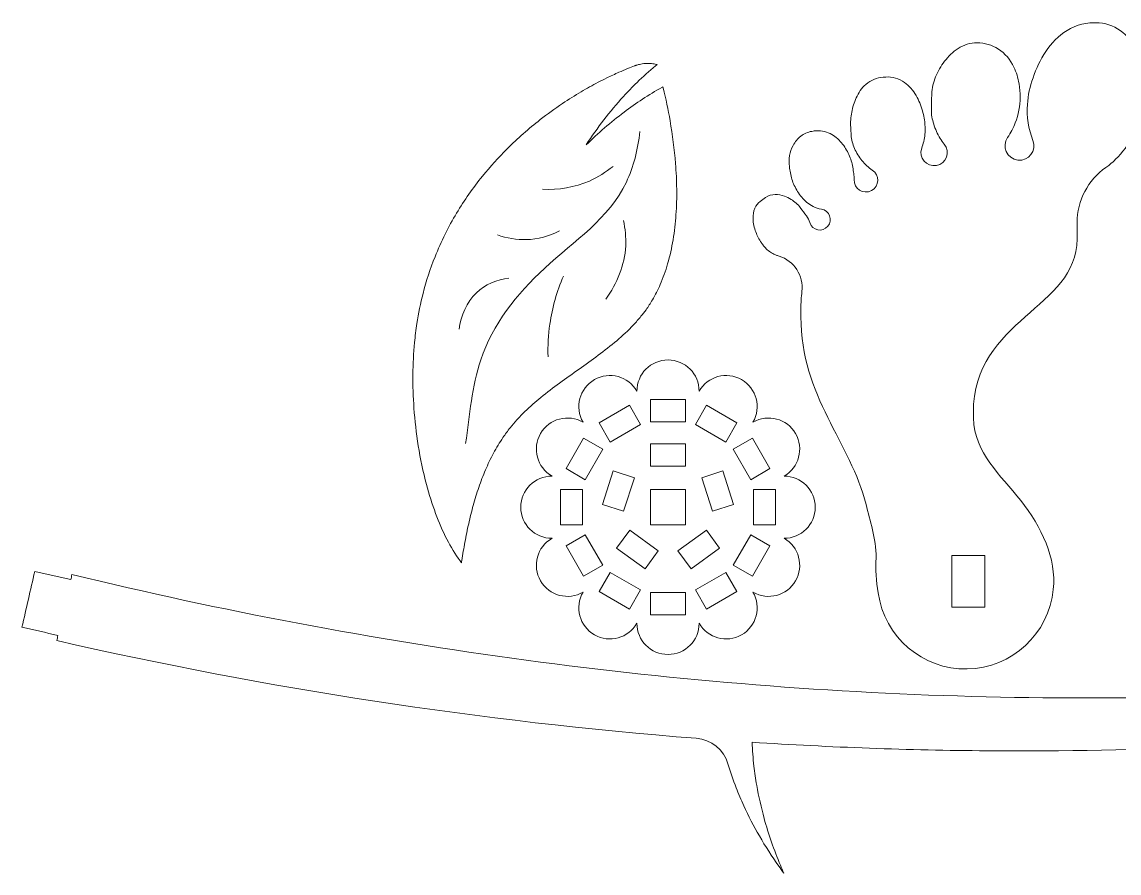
# Model space of a CAD drawing. Header units: millimetres. Extents: x -123 to 123, y -46 to 47.
# Drawn here: x -122.8 to -4, y -46.1 to 46 of the extents above; entities that cross this region are included whole.
import ezdxf

# ---------------------------------------------------------------- set-up
doc = ezdxf.new("R2010")
doc.units = ezdxf.units.MM
doc.header["$MEASUREMENT"] = 0
doc.layers.add('Vrstva 1', color=7, linetype='Continuous')

msp = doc.modelspace()

# ---------------------------------------------------------------- linework, layer by layer
at = {"layer": 'Vrstva 1', "color": 242, "lineweight": 9}
for points, knots in [([(-38.3511, 16.8553), (-38.1437, 18.5625), (-39.1885, 20.173), (-40.8319, 20.6795), (-40.8319, 20.6795), (-40.9371, 20.7119), (-41.0405, 20.7488), (-41.1425, 20.7904), (-41.1425, 20.7904), (-41.3136, 20.8603), (-41.4806, 20.9432), (-41.64, 21.0379), (-41.64, 21.0379), (-41.805, 21.1361), (-41.9616, 21.247), (-42.1065, 21.3723), (-42.1065, 21.3723), (-42.2515, 21.4977), (-42.3846, 21.6375), (-42.498, 21.7921), (-42.498, 21.7921), (-42.5812, 21.9053), (-42.6643, 22.0185), (-42.7475, 22.1317), (-42.7475, 22.1317), (-43.0057, 22.4834), (-43.1953, 22.8806), (-43.3457, 23.2913), (-43.3457, 23.2913), (-43.5166, 23.7582), (-43.6369, 24.2427), (-43.6519, 24.7395), (-43.6519, 24.7395), (-43.6637, 25.125), (-43.612, 25.5178), (-43.4528, 25.8669), (-43.4528, 25.8669), (-43.3226, 26.1519), (-43.1206, 26.4078), (-42.8673, 26.5938), (-42.8673, 26.5938), (-42.6787, 26.7322), (-42.4903, 26.8707), (-42.3018, 27.0091), (-42.3018, 27.0091), (-41.9959, 27.2336), (-41.6157, 27.3467), (-41.2364, 27.3549), (-41.2364, 27.3549), (-40.9011, 27.3624), (-40.5667, 27.288), (-40.2518, 27.1717), (-40.2518, 27.1717), (-40.0003, 27.0791), (-39.7614, 26.9594), (-39.5328, 26.8196), (-39.5328, 26.8196), (-39.1481, 26.5844), (-38.793, 26.2915), (-38.5263, 25.9283), (-38.5263, 25.9283), (-38.3045, 25.6262), (-38.0826, 25.3243), (-37.8609, 25.0223), (-37.8609, 25.0223), (-37.7012, 24.8049), (-37.5849, 24.5583), (-37.5035, 24.3006), (-37.5035, 24.3006), (-37.2339, 23.4478), (-36.132, 23.2239), (-35.5509, 23.9038), (-35.5509, 23.9038), (-34.9699, 24.5835), (-35.3627, 25.6372), (-36.2469, 25.7706), (-36.2469, 25.7706), (-36.5595, 25.8179), (-36.8652, 25.9162), (-37.1473, 26.0572), (-37.1473, 26.0572), (-37.623, 26.2947), (-38.0316, 26.6531), (-38.3755, 27.0608), (-38.3755, 27.0608), (-38.7014, 27.4475), (-38.9691, 27.8784), (-39.1811, 28.3369), (-39.1811, 28.3369), (-39.3807, 28.7682), (-39.5311, 29.2236), (-39.6031, 29.6929), (-39.6031, 29.6929), (-39.6385, 29.924), (-39.6742, 30.1552), (-39.7097, 30.3864), (-39.7097, 30.3864), (-39.7693, 30.7748), (-39.7556, 31.1727), (-39.6861, 31.5598), (-39.6861, 31.5598), (-39.6165, 31.947), (-39.4912, 32.3237), (-39.3058, 32.6704), (-39.3058, 32.6704), (-39.1005, 33.0548), (-38.8217, 33.4024), (-38.4771, 33.669), (-38.4771, 33.669), (-38.1326, 33.9357), (-37.7224, 34.1212), (-37.2918, 34.1873), (-37.2918, 34.1873), (-37.1994, 34.2015), (-37.107, 34.2158), (-37.0148, 34.2299), (-37.0148, 34.2299), (-36.4316, 34.3195), (-35.8224, 34.2075), (-35.2944, 33.9463), (-35.2944, 33.9463), (-34.8175, 33.7101), (-34.4068, 33.352), (-34.0629, 32.9434), (-34.0629, 32.9434), (-33.737, 32.5564), (-33.4709, 32.1245), (-33.2602, 31.6652), (-33.2602, 31.6652), (-33.062, 31.2326), (-32.913, 30.776), (-32.8407, 30.3059), (-32.8407, 30.3059), (-32.8052, 30.0745), (-32.7695, 29.843), (-32.734, 29.6116), (-32.734, 29.6116), (-32.7011, 29.3972), (-32.6905, 29.1799), (-32.6995, 28.9633), (-32.6995, 28.9633), (-32.7404, 27.976), (-31.6961, 27.3157), (-30.8218, 27.7759), (-30.8218, 27.7759), (-29.9475, 28.2361), (-29.9006, 29.4707), (-30.7375, 29.996), (-30.7375, 29.996), (-31.1667, 30.2653), (-31.5355, 30.6229), (-31.8534, 31.0188), (-31.8534, 31.0188), (-32.1777, 31.4229), (-32.4489, 31.8668), (-32.6553, 32.3421), (-32.6553, 32.3421), (-32.855, 32.802), (-32.9937, 33.2912), (-33.0224, 33.7911), (-33.0224, 33.7911), (-33.0383, 34.0715), (-33.0544, 34.352), (-33.0704, 34.6324), (-33.0704, 34.6324), (-33.1016, 35.1764), (-33.0562, 35.7241), (-32.957, 36.2603), (-32.957, 36.2603), (-32.8583, 36.7931), (-32.706, 37.3148), (-32.4816, 37.8089), (-32.4816, 37.8089), (-32.2297, 38.3639), (-31.8867, 38.8841), (-31.4278, 39.2812), (-31.4278, 39.2812), (-30.911, 39.7281), (-30.2471, 40.0187), (-29.5634, 40.0578), (-29.5634, 40.0578), (-29.4698, 40.0631), (-29.3762, 40.0685), (-29.2827, 40.0738), (-29.2827, 40.0738), (-28.5667, 40.1148), (-27.8396, 39.896), (-27.25, 39.4921), (-27.25, 39.4921), (-26.7235, 39.1314), (-26.3066, 38.6231), (-25.9833, 38.0686), (-25.9833, 38.0686), (-25.6816, 37.5513), (-25.4615, 36.994), (-25.3, 36.4188), (-25.3, 36.4188), (-25.1526, 35.8942), (-25.0538, 35.3547), (-25.0228, 34.8109), (-25.0228, 34.8109), (-25.0201, 34.7643), (-25.0174, 34.7176), (-25.0147, 34.6711), (-25.0147, 34.6711), (-24.9847, 34.1436), (-25.0458, 33.6132), (-25.1649, 33.0982), (-25.1649, 33.0982), (-25.2219, 32.8525), (-25.2922, 32.6103), (-25.3763, 32.373), (-25.3763, 32.373), (-25.741, 31.3461), (-24.8644, 30.3067), (-23.7907, 30.4932), (-23.7907, 30.4932), (-22.717, 30.6794), (-22.2419, 31.9536), (-22.9314, 32.7974), (-22.9314, 32.7974), (-23.0944, 32.9971), (-23.2427, 33.2094), (-23.3783, 33.4289), (-23.3783, 33.4289), (-23.6772, 33.9128), (-23.9143, 34.432), (-24.0837, 34.9749), (-24.0837, 34.9749), (-24.2439, 35.4886), (-24.3432, 36.024), (-24.3318, 36.5612), (-24.3318, 36.5612), (-24.3197, 37.1229), (-24.3077, 37.6846), (-24.2956, 38.2462), (-24.2956, 38.2462), (-24.2821, 38.8767), (-24.1206, 39.4971), (-23.8813, 40.0817), (-23.8813, 40.0817), (-23.6325, 40.6897), (-23.2995, 41.259), (-22.8999, 41.7795), (-22.8999, 41.7795), (-22.4884, 42.3155), (-22.0062, 42.7997), (-21.4352, 43.1615), (-21.4352, 43.1615), (-20.8211, 43.5504), (-20.1043, 43.7977), (-19.3785, 43.7821), (-19.3785, 43.7821), (-18.5684, 43.7648), (-17.7533, 43.5416), (-17.0736, 43.1086), (-17.0736, 43.1086), (-16.3446, 42.6445), (-15.7713, 41.9389), (-15.3932, 41.156), (-15.3932, 41.156), (-15.1174, 40.5846), (-14.9458, 39.9719), (-14.8361, 39.3467), (-14.8361, 39.3467), (-14.7522, 38.8674), (-14.7046, 38.3808), (-14.7059, 37.895), (-14.7059, 37.895), (-14.7083, 36.9461), (-14.8969, 36), (-15.2389, 35.1149), (-15.2389, 35.1149), (-15.4546, 34.5563), (-15.7315, 34.0218), (-16.0736, 33.5285), (-16.0736, 33.5285), (-16.748, 32.5559), (-16.1417, 31.2154), (-14.966, 31.0795), (-14.966, 31.0795), (-13.7902, 30.9438), (-12.8943, 32.1107), (-13.3291, 33.2114), (-13.3291, 33.2114), (-13.8168, 34.4461), (-14.0228, 35.787), (-13.9341, 37.1073), (-13.9341, 37.1073), (-13.8687, 38.0857), (-13.6412, 39.0529), (-13.3233, 39.984), (-13.3233, 39.984), (-12.9803, 40.989), (-12.532, 41.9519), (-11.94, 42.8333), (-11.94, 42.8333), (-11.33, 43.7412), (-10.5674, 44.5628), (-9.6357, 45.1269), (-9.6357, 45.1269), (-8.638, 45.7308), (-7.4466, 46.0397), (-6.2813, 45.9438), (-6.2813, 45.9438), (-6.2345, 45.94), (-6.1877, 45.9361), (-6.1408, 45.9323), (-6.1408, 45.9323), (-5.2133, 45.8559), (-4.312, 45.4796), (-3.594, 44.8922), (-3.594, 44.8922), (-2.9392, 44.3562), (-2.4367, 43.6447), (-2.0682, 42.8782), (-2.0682, 42.8782), (-1.7182, 42.1498), (-1.4892, 41.3718), (-1.3546, 40.5761), (-1.3546, 40.5761), (-1.2287, 39.8314), (-1.1857, 39.0711), (-1.2476, 38.3185), (-1.2476, 38.3185), (-1.2823, 37.8987), (-1.3167, 37.4788), (-1.3513, 37.0588), (-1.3513, 37.0588), (-1.4007, 36.4578), (-1.5468, 35.8678), (-1.7483, 35.2991), (-1.7483, 35.2991), (-1.9498, 34.7304), (-2.2067, 34.1833), (-2.501, 33.6566), (-2.501, 33.6566), (-3.01, 32.7458), (-3.6311, 31.8966), (-4.3719, 31.1623), (-4.3719, 31.1623), (-4.5739, 30.9622), (-4.7845, 30.7706), (-5.005, 30.5912), (-5.005, 30.5912), (-5.142, 30.4796), (-5.2827, 30.3728), (-5.4277, 30.2723), (-5.4277, 30.2723), (-7.382, 28.9169), (-8.5477, 26.6895), (-8.5477, 24.3112), (-8.5477, 24.3112), (-8.5477, 23.7186), (-8.5477, 23.126), (-8.5477, 22.5334), (-8.5477, 22.5334), (-8.5477, 14.9726), (-19.784, 13.8839), (-19.784, 3.712), (-19.784, 3.712), (-19.784, 3.5248), (-19.784, 3.3376), (-19.784, 3.1505), (-19.784, 3.1505), (-19.6579, -0.721), (-16.8724, -2.9657), (-14.6473, -5.7985), (-14.6473, -5.7985), (-12.4223, -8.6312), (-10.7577, -12.052), (-11.1301, -15.4205), (-11.1301, -15.4205), (-11.599, -20.2414), (-15.6056, -23.9464), (-20.4485, -24.0373), (-20.4485, -24.0373), (-25.2919, -24.1283), (-29.4348, -20.5757), (-30.0837, -15.7753), (-30.0837, -15.7753), (-30.3299, -14.5332), (-30.4029, -13.2515), (-30.3137, -12.016), (-30.3137, -12.016), (-30.3158, -9.8388), (-30.987, -7.9663), (-31.4123, -6.2319), (-31.4123, -6.2319), (-33.0439, 0.4235), (-38.4636, 5.4934), (-38.4636, 14.1054), (-38.4636, 14.1054), (-38.4636, 14.3863), (-38.4636, 14.6671), (-38.4636, 14.9481), (-38.4636, 14.9481), (-38.4636, 15.6101), (-38.4251, 16.2455), (-38.3511, 16.8553)], [0, 0, 0, 0, 0.00990099, 0.00990099, 0.00990099, 0.00990099, 0.01980198, 0.01980198, 0.01980198, 0.01980198, 0.02970297, 0.02970297, 0.02970297, 0.02970297, 0.03960396, 0.03960396, 0.03960396, 0.03960396, 0.04950495, 0.04950495, 0.04950495, 0.04950495, 0.05940594, 0.05940594, 0.05940594, 0.05940594, 0.06930693, 0.06930693, 0.06930693, 0.06930693, 0.07920792, 0.07920792, 0.07920792, 0.07920792, 0.08910891, 0.08910891, 0.08910891, 0.08910891, 0.0990099, 0.0990099, 0.0990099, 0.0990099, 0.10891089, 0.10891089, 0.10891089, 0.10891089, 0.11881188, 0.11881188, 0.11881188, 0.11881188, 0.12871287, 0.12871287, 0.12871287, 0.12871287, 0.13861386, 0.13861386, 0.13861386, 0.13861386, 0.14851485, 0.14851485, 0.14851485, 0.14851485, 0.15841584, 0.15841584, 0.15841584, 0.15841584, 0.16831683, 0.16831683, 0.16831683, 0.16831683, 0.17821782, 0.17821782, 0.17821782, 0.17821782, 0.18811881, 0.18811881, 0.18811881, 0.18811881, 0.1980198, 0.1980198, 0.1980198, 0.1980198, 0.20792079, 0.20792079, 0.20792079, 0.20792079, 0.21782178, 0.21782178, 0.21782178, 0.21782178, 0.22772277, 0.22772277, 0.22772277, 0.22772277, 0.23762376, 0.23762376, 0.23762376, 0.23762376, 0.24752475, 0.24752475, 0.24752475, 0.24752475, 0.25742574, 0.25742574, 0.25742574, 0.25742574, 0.26732673, 0.26732673, 0.26732673, 0.26732673, 0.27722772, 0.27722772, 0.27722772, 0.27722772, 0.28712871, 0.28712871, 0.28712871, 0.28712871, 0.2970297, 0.2970297, 0.2970297, 0.2970297, 0.30693069, 0.30693069, 0.30693069, 0.30693069, 0.31683168, 0.31683168, 0.31683168, 0.31683168, 0.32673267, 0.32673267, 0.32673267, 0.32673267, 0.33663366, 0.33663366, 0.33663366, 0.33663366, 0.34653465, 0.34653465, 0.34653465, 0.34653465, 0.35643564, 0.35643564, 0.35643564, 0.35643564, 0.36633663, 0.36633663, 0.36633663, 0.36633663, 0.37623762, 0.37623762, 0.37623762, 0.37623762, 0.38613861, 0.38613861, 0.38613861, 0.38613861, 0.3960396, 0.3960396, 0.3960396, 0.3960396, 0.40594059, 0.40594059, 0.40594059, 0.40594059, 0.41584158, 0.41584158, 0.41584158, 0.41584158, 0.42574257, 0.42574257, 0.42574257, 0.42574257, 0.43564356, 0.43564356, 0.43564356, 0.43564356, 0.44554455, 0.44554455, 0.44554455, 0.44554455, 0.45544554, 0.45544554, 0.45544554, 0.45544554, 0.46534653, 0.46534653, 0.46534653, 0.46534653, 0.47524752, 0.47524752, 0.47524752, 0.47524752, 0.48514851, 0.48514851, 0.48514851, 0.48514851, 0.4950495, 0.4950495, 0.4950495, 0.4950495, 0.5049505, 0.5049505, 0.5049505, 0.5049505, 0.51485149, 0.51485149, 0.51485149, 0.51485149, 0.52475248, 0.52475248, 0.52475248, 0.52475248, 0.53465347, 0.53465347, 0.53465347, 0.53465347, 0.54455446, 0.54455446, 0.54455446, 0.54455446, 0.55445545, 0.55445545, 0.55445545, 0.55445545, 0.56435644, 0.56435644, 0.56435644, 0.56435644, 0.57425743, 0.57425743, 0.57425743, 0.57425743, 0.58415842, 0.58415842, 0.58415842, 0.58415842, 0.59405941, 0.59405941, 0.59405941, 0.59405941, 0.6039604, 0.6039604, 0.6039604, 0.6039604, 0.61386139, 0.61386139, 0.61386139, 0.61386139, 0.62376238, 0.62376238, 0.62376238, 0.62376238, 0.63366337, 0.63366337, 0.63366337, 0.63366337, 0.64356436, 0.64356436, 0.64356436, 0.64356436, 0.65346535, 0.65346535, 0.65346535, 0.65346535, 0.66336634, 0.66336634, 0.66336634, 0.66336634, 0.67326733, 0.67326733, 0.67326733, 0.67326733, 0.68316832, 0.68316832, 0.68316832, 0.68316832, 0.69306931, 0.69306931, 0.69306931, 0.69306931, 0.7029703, 0.7029703, 0.7029703, 0.7029703, 0.71287129, 0.71287129, 0.71287129, 0.71287129, 0.72277228, 0.72277228, 0.72277228, 0.72277228, 0.73267327, 0.73267327, 0.73267327, 0.73267327, 0.74257426, 0.74257426, 0.74257426, 0.74257426, 0.75247525, 0.75247525, 0.75247525, 0.75247525, 0.76237624, 0.76237624, 0.76237624, 0.76237624, 0.77227723, 0.77227723, 0.77227723, 0.77227723, 0.78217822, 0.78217822, 0.78217822, 0.78217822, 0.79207921, 0.79207921, 0.79207921, 0.79207921, 0.8019802, 0.8019802, 0.8019802, 0.8019802, 0.81188119, 0.81188119, 0.81188119, 0.81188119, 0.82178218, 0.82178218, 0.82178218, 0.82178218, 0.83168317, 0.83168317, 0.83168317, 0.83168317, 0.84158416, 0.84158416, 0.84158416, 0.84158416, 0.85148515, 0.85148515, 0.85148515, 0.85148515, 0.86138614, 0.86138614, 0.86138614, 0.86138614, 0.87128713, 0.87128713, 0.87128713, 0.87128713, 0.88118812, 0.88118812, 0.88118812, 0.88118812, 0.89108911, 0.89108911, 0.89108911, 0.89108911, 0.9009901, 0.9009901, 0.9009901, 0.9009901, 0.91089109, 0.91089109, 0.91089109, 0.91089109, 0.92079208, 0.92079208, 0.92079208, 0.92079208, 0.93069307, 0.93069307, 0.93069307, 0.93069307, 0.94059406, 0.94059406, 0.94059406, 0.94059406, 0.95049505, 0.95049505, 0.95049505, 0.95049505, 0.96039604, 0.96039604, 0.96039604, 0.96039604, 0.97029703, 0.97029703, 0.97029703, 0.97029703, 0.98019802, 0.98019802, 0.98019802, 0.98019802, 1, 1, 1, 1]), ([(-53.5235, 38.956), (-54.9462, 38.1498), (-56.3133, 37.2463), (-57.6203, 36.2635), (-57.6203, 36.2635), (-59.0632, 35.1784), (-60.433, 33.9966), (-61.7169, 32.7275), (-61.7169, 32.7275), (-60.5183, 34.5843), (-59.1676, 36.3433), (-57.6759, 37.9739), (-57.6759, 37.9739), (-57.2032, 38.4907), (-56.7162, 38.9947), (-56.2145, 39.4837), (-56.2145, 39.4837), (-55.5675, 40.114), (-54.8962, 40.7192), (-54.1982, 41.2923), (-54.1982, 41.2923), (-54.1436, 41.3373), (-54.0888, 41.3822), (-54.0341, 41.427), (-54.0341, 41.427), (-54.1036, 41.4406), (-54.1731, 41.4541), (-54.2425, 41.4677), (-54.2425, 41.4677), (-54.4173, 41.5019), (-54.5942, 41.5257), (-54.7719, 41.5381), (-54.7719, 41.5381), (-54.9578, 41.551), (-55.1447, 41.5512), (-55.3306, 41.5379), (-55.3306, 41.5379), (-55.5388, 41.523), (-55.7457, 41.4912), (-55.949, 41.444), (-55.949, 41.444), (-56.0705, 41.4158), (-56.1906, 41.3822), (-56.3094, 41.3439), (-56.3094, 41.3439), (-56.343, 41.3331), (-56.3765, 41.3219), (-56.4098, 41.31), (-56.4098, 41.31), (-56.435, 41.3011), (-56.4599, 41.2917), (-56.4849, 41.2823), (-56.4849, 41.2823), (-56.7348, 41.1882), (-56.9829, 41.0893), (-57.2299, 40.988), (-57.2299, 40.988), (-57.546, 40.8585), (-57.8603, 40.7251), (-58.1727, 40.5872), (-58.1727, 40.5872), (-58.618, 40.3905), (-59.0593, 40.1848), (-59.4967, 39.971), (-59.4967, 39.971), (-59.81, 39.8179), (-60.1213, 39.6607), (-60.4305, 39.4993), (-60.4305, 39.4993), (-61.0489, 39.1767), (-61.6589, 38.8377), (-62.2598, 38.4835), (-62.2598, 38.4835), (-62.9493, 38.0771), (-63.6269, 37.6506), (-64.2915, 37.2048), (-64.2915, 37.2048), (-65.1164, 36.6514), (-65.9215, 36.0683), (-66.7041, 35.4566), (-66.7041, 35.4566), (-67.954, 34.4798), (-69.1469, 33.4299), (-70.2705, 32.3102), (-70.2705, 32.3102), (-71.2193, 31.3648), (-72.1188, 30.3697), (-72.9603, 29.3275), (-72.9603, 29.3275), (-73.9817, 28.0626), (-74.9175, 26.7284), (-75.7529, 25.3336), (-75.7529, 25.3336), (-76.1988, 24.5888), (-76.6162, 23.8267), (-77.0029, 23.0494), (-77.0029, 23.0494), (-77.4005, 22.2504), (-77.7656, 21.4353), (-78.0967, 20.6067), (-78.0967, 20.6067), (-78.614, 19.3117), (-79.0478, 17.9832), (-79.3953, 16.6327), (-79.3953, 16.6327), (-79.6712, 15.5602), (-79.8927, 14.4737), (-80.0603, 13.379), (-80.0603, 13.379), (-80.1654, 12.6928), (-80.2493, 12.0033), (-80.3145, 11.3121), (-80.3145, 11.3121), (-80.4228, 10.1619), (-80.479, 9.0069), (-80.4899, 7.8516), (-80.4899, 7.8516), (-80.5013, 6.6401), (-80.4629, 5.4282), (-80.3776, 4.2196), (-80.3776, 4.2196), (-80.2812, 2.8558), (-80.1251, 1.4962), (-79.909, 0.1461), (-79.909, 0.1461), (-79.682, -1.2713), (-79.3891, -2.6782), (-79.0194, -4.0651), (-79.0194, -4.0651), (-78.7369, -5.1243), (-78.4099, -6.1718), (-78.0276, -7.1992), (-78.0276, -7.1992), (-77.6738, -8.1502), (-77.2726, -9.0839), (-76.8086, -9.9865), (-76.8086, -9.9865), (-76.3889, -10.8029), (-75.9178, -11.594), (-75.3744, -12.3337), (-75.3744, -12.3337), (-75.327, -12.3983), (-75.2795, -12.463), (-75.2321, -12.5276), (-75.2321, -12.5276), (-75.2197, -12.4484), (-75.2074, -12.3692), (-75.195, -12.2899), (-75.195, -12.2899), (-75.0915, -11.6235), (-74.9798, -10.9582), (-74.857, -10.2951), (-74.857, -10.2951), (-74.7335, -9.6277), (-74.5988, -8.9624), (-74.4497, -8.3002), (-74.4497, -8.3002), (-74.3, -7.6348), (-74.1357, -6.9726), (-73.9536, -6.3152), (-73.9536, -6.3152), (-73.7721, -5.6601), (-73.5728, -5.0099), (-73.3519, -4.3669), (-73.3519, -4.3669), (-73.133, -3.7295), (-72.8928, -3.0992), (-72.6275, -2.4796), (-72.6275, -2.4796), (-72.3644, -1.8646), (-72.0765, -1.26), (-71.7604, -0.6705), (-71.7604, -0.6705), (-71.4481, -0.0879), (-71.1083, 0.4802), (-70.7375, 1.0275), (-70.7375, 1.0275), (-70.4908, 1.3919), (-70.2304, 1.7472), (-69.9564, 2.0916), (-69.9564, 2.0916), (-69.7238, 2.3838), (-69.4814, 2.6683), (-69.2302, 2.9447), (-69.2302, 2.9447), (-68.95, 3.2531), (-68.6588, 3.5516), (-68.3596, 3.8417), (-68.3596, 3.8417), (-67.8068, 4.3774), (-67.2266, 4.8845), (-66.6303, 5.3714), (-66.6303, 5.3714), (-65.9691, 5.9112), (-65.288, 6.4263), (-64.5986, 6.9298), (-64.5986, 6.9298), (-63.9024, 7.4384), (-63.1976, 7.9353), (-62.4939, 8.4338), (-62.4939, 8.4338), (-61.7943, 8.9292), (-61.0956, 9.4261), (-60.4081, 9.9384), (-60.4081, 9.9384), (-59.729, 10.4443), (-59.0609, 10.9652), (-58.4161, 11.5143), (-58.4161, 11.5143), (-57.7808, 12.0554), (-57.1683, 12.6238), (-56.5966, 13.2317), (-56.5966, 13.2317), (-56.3161, 13.5301), (-56.0453, 13.8379), (-55.7871, 14.1557), (-55.7871, 14.1557), (-55.5976, 14.3889), (-55.4148, 14.6276), (-55.2399, 14.872), (-55.2399, 14.872), (-54.9957, 15.2133), (-54.7668, 15.5657), (-54.5537, 15.9272), (-54.5537, 15.9272), (-54.2357, 16.467), (-53.9526, 17.0272), (-53.7017, 17.6013), (-53.7017, 17.6013), (-53.3858, 18.3243), (-53.1209, 19.0694), (-52.9002, 19.827), (-52.9002, 19.827), (-52.6496, 20.687), (-52.456, 21.5631), (-52.3087, 22.4467), (-52.3087, 22.4467), (-52.1587, 23.3462), (-52.0567, 24.2533), (-51.994, 25.163), (-51.994, 25.163), (-51.9306, 26.0826), (-51.9073, 27.0048), (-51.9171, 27.9265), (-51.9171, 27.9265), (-51.9272, 28.8517), (-51.9707, 29.7764), (-52.0425, 30.6989), (-52.0425, 30.6989), (-52.1636, 32.2552), (-52.3653, 33.8049), (-52.6333, 35.3428), (-52.6333, 35.3428), (-52.8411, 36.5353), (-53.0888, 37.7172), (-53.3772, 38.8928), (-53.3772, 38.8928), (-53.3876, 38.9356), (-53.3981, 38.9783), (-53.4086, 39.0211), (-53.4086, 39.0211), (-53.4469, 38.9995), (-53.4852, 38.9777), (-53.5235, 38.956)], [0, 0, 0, 0, 0.01492537, 0.01492537, 0.01492537, 0.01492537, 0.02985075, 0.02985075, 0.02985075, 0.02985075, 0.04477612, 0.04477612, 0.04477612, 0.04477612, 0.05970149, 0.05970149, 0.05970149, 0.05970149, 0.07462687, 0.07462687, 0.07462687, 0.07462687, 0.08955224, 0.08955224, 0.08955224, 0.08955224, 0.10447761, 0.10447761, 0.10447761, 0.10447761, 0.11940299, 0.11940299, 0.11940299, 0.11940299, 0.13432836, 0.13432836, 0.13432836, 0.13432836, 0.14925373, 0.14925373, 0.14925373, 0.14925373, 0.1641791, 0.1641791, 0.1641791, 0.1641791, 0.17910448, 0.17910448, 0.17910448, 0.17910448, 0.19402985, 0.19402985, 0.19402985, 0.19402985, 0.20895522, 0.20895522, 0.20895522, 0.20895522, 0.2238806, 0.2238806, 0.2238806, 0.2238806, 0.23880597, 0.23880597, 0.23880597, 0.23880597, 0.25373134, 0.25373134, 0.25373134, 0.25373134, 0.26865672, 0.26865672, 0.26865672, 0.26865672, 0.28358209, 0.28358209, 0.28358209, 0.28358209, 0.29850746, 0.29850746, 0.29850746, 0.29850746, 0.31343284, 0.31343284, 0.31343284, 0.31343284, 0.32835821, 0.32835821, 0.32835821, 0.32835821, 0.34328358, 0.34328358, 0.34328358, 0.34328358, 0.35820896, 0.35820896, 0.35820896, 0.35820896, 0.37313433, 0.37313433, 0.37313433, 0.37313433, 0.3880597, 0.3880597, 0.3880597, 0.3880597, 0.40298507, 0.40298507, 0.40298507, 0.40298507, 0.41791045, 0.41791045, 0.41791045, 0.41791045, 0.43283582, 0.43283582, 0.43283582, 0.43283582, 0.44776119, 0.44776119, 0.44776119, 0.44776119, 0.46268657, 0.46268657, 0.46268657, 0.46268657, 0.47761194, 0.47761194, 0.47761194, 0.47761194, 0.49253731, 0.49253731, 0.49253731, 0.49253731, 0.50746269, 0.50746269, 0.50746269, 0.50746269, 0.52238806, 0.52238806, 0.52238806, 0.52238806, 0.53731343, 0.53731343, 0.53731343, 0.53731343, 0.55223881, 0.55223881, 0.55223881, 0.55223881, 0.56716418, 0.56716418, 0.56716418, 0.56716418, 0.58208955, 0.58208955, 0.58208955, 0.58208955, 0.59701493, 0.59701493, 0.59701493, 0.59701493, 0.6119403, 0.6119403, 0.6119403, 0.6119403, 0.62686567, 0.62686567, 0.62686567, 0.62686567, 0.64179104, 0.64179104, 0.64179104, 0.64179104, 0.65671642, 0.65671642, 0.65671642, 0.65671642, 0.67164179, 0.67164179, 0.67164179, 0.67164179, 0.68656716, 0.68656716, 0.68656716, 0.68656716, 0.70149254, 0.70149254, 0.70149254, 0.70149254, 0.71641791, 0.71641791, 0.71641791, 0.71641791, 0.73134328, 0.73134328, 0.73134328, 0.73134328, 0.74626866, 0.74626866, 0.74626866, 0.74626866, 0.76119403, 0.76119403, 0.76119403, 0.76119403, 0.7761194, 0.7761194, 0.7761194, 0.7761194, 0.79104478, 0.79104478, 0.79104478, 0.79104478, 0.80597015, 0.80597015, 0.80597015, 0.80597015, 0.82089552, 0.82089552, 0.82089552, 0.82089552, 0.8358209, 0.8358209, 0.8358209, 0.8358209, 0.85074627, 0.85074627, 0.85074627, 0.85074627, 0.86567164, 0.86567164, 0.86567164, 0.86567164, 0.88059701, 0.88059701, 0.88059701, 0.88059701, 0.89552239, 0.89552239, 0.89552239, 0.89552239, 0.91044776, 0.91044776, 0.91044776, 0.91044776, 0.92537313, 0.92537313, 0.92537313, 0.92537313, 0.94029851, 0.94029851, 0.94029851, 0.94029851, 0.95522388, 0.95522388, 0.95522388, 0.95522388, 0.97014925, 0.97014925, 0.97014925, 0.97014925, 1, 1, 1, 1]), ([(-55.9015, 34.1722), (-56.1246, 32.2005), (-56.5966, 30.3141), (-57.3704, 28.6938), (-57.3704, 28.6938), (-59.273, 24.7092), (-63, 22.3342), (-66.2178, 19.3779), (-66.2178, 19.3779), (-69.2661, 16.5775), (-71.8575, 13.2556), (-73.1416, 9.4449), (-73.1416, 9.4449), (-74.1051, 6.5856), (-74.3326, 3.4511), (-74.7754, 0.3688)], [0, 0, 0, 0, 0.2, 0.2, 0.2, 0.2, 0.4, 0.4, 0.4, 0.4, 0.6, 0.6, 0.6, 0.6, 1, 1, 1, 1]), ([(-58.8155, 30.3967), (-59.5894, 29.7582), (-60.4461, 29.2143), (-61.366, 28.8114), (-61.366, 28.8114), (-62.9599, 28.1135), (-64.7438, 27.8389), (-66.4695, 27.913)], [0, 0, 0, 0, 0.33333333, 0.33333333, 0.33333333, 0.33333333, 1, 1, 1, 1]), ([(-57.6967, 24.5327), (-57.4887, 23.633), (-57.3911, 22.7062), (-57.4399, 21.7854), (-57.4399, 21.7854), (-57.5494, 19.725), (-58.3923, 17.6946), (-59.5837, 16.0295)], [0, 0, 0, 0, 0.33333333, 0.33333333, 0.33333333, 0.33333333, 1, 1, 1, 1]), ([(-64.6064, 23.411), (-65.7291, 22.8569), (-66.9626, 22.5044), (-68.1995, 22.4637), (-68.1995, 22.4637), (-69.2626, 22.4288), (-70.3284, 22.6242), (-71.3279, 22.9654)], [0, 0, 0, 0, 0.33333333, 0.33333333, 0.33333333, 0.33333333, 1, 1, 1, 1]), ([(-70.0817, 18.3066), (-71.3763, 18.1024), (-72.6816, 17.6035), (-73.6186, 16.7158), (-73.6186, 16.7158), (-74.6812, 15.7093), (-75.2703, 14.2027), (-75.4948, 12.761)], [0, 0, 0, 0, 0.33333333, 0.33333333, 0.33333333, 0.33333333, 1, 1, 1, 1]), ([(-64.1859, 18.5144), (-64.8941, 16.8582), (-65.3986, 15.1049), (-65.6552, 13.3237), (-65.6552, 13.3237), (-65.8244, 12.1497), (-65.8858, 10.9636), (-65.8501, 9.7817)], [0, 0, 0, 0, 0.33333333, 0.33333333, 0.33333333, 0.33333333, 1, 1, 1, 1]), ([(-43.6587, -15.7152), (-42.0473, -16.6576), (-39.9767, -16.109), (-39.0433, -14.4923), (-39.0433, -14.4923), (-38.11, -12.8756), (-38.6701, -10.8082), (-40.292, -9.8839), (-40.292, -9.8839), (-38.4253, -9.8944), (-36.9064, -8.384), (-36.9064, -6.5172), (-36.9064, -6.5172), (-36.9064, -4.6505), (-38.4253, -3.1401), (-40.292, -3.1506), (-40.292, -3.1506), (-38.6701, -2.2262), (-38.11, -0.1588), (-39.0433, 1.4579), (-39.0433, 1.4579), (-39.9767, 3.0746), (-42.0473, 3.6232), (-43.6587, 2.6807), (-43.6587, 2.6807), (-42.7163, 4.2921), (-43.2649, 6.3627), (-44.8815, 7.2961), (-44.8815, 7.2961), (-46.4982, 8.2295), (-48.5657, 7.6693), (-49.4899, 6.0474), (-49.4899, 6.0474), (-49.4795, 7.9141), (-50.9898, 9.433), (-52.8566, 9.433), (-52.8566, 9.433), (-54.7234, 9.433), (-56.2338, 7.9141), (-56.2233, 6.0474), (-56.2233, 6.0474), (-57.1476, 7.6693), (-59.2151, 8.2295), (-60.8317, 7.2961), (-60.8317, 7.2961), (-62.4484, 6.3627), (-62.997, 4.2921), (-62.0546, 2.6807), (-62.0546, 2.6807), (-63.666, 3.6232), (-65.7366, 3.0746), (-66.6699, 1.4579), (-66.6699, 1.4579), (-67.6033, -0.1588), (-67.0431, -2.2262), (-65.4212, -3.1506), (-65.4212, -3.1506), (-67.288, -3.1401), (-68.8068, -4.6505), (-68.8068, -6.5172), (-68.8068, -6.5172), (-68.8068, -8.384), (-67.288, -9.8944), (-65.4212, -9.8839), (-65.4212, -9.8839), (-67.0431, -10.8082), (-67.6033, -12.8756), (-66.6699, -14.4923), (-66.6699, -14.4923), (-65.7366, -16.109), (-63.666, -16.6576), (-62.0546, -15.7152), (-62.0546, -15.7152), (-62.997, -17.3266), (-62.4484, -19.3971), (-60.8317, -20.3305), (-60.8317, -20.3305), (-59.2151, -21.2639), (-57.1476, -20.7037), (-56.2233, -19.0818), (-56.2233, -19.0818), (-56.2338, -20.9486), (-54.7234, -22.4674), (-52.8566, -22.4674), (-52.8566, -22.4674), (-50.9898, -22.4674), (-49.4795, -20.9486), (-49.4899, -19.0818), (-49.4899, -19.0818), (-48.5657, -20.7037), (-46.4982, -21.2639), (-44.8815, -20.3305), (-44.8815, -20.3305), (-43.2649, -19.3971), (-42.7163, -17.3266), (-43.6587, -15.7152)], [0, 0, 0, 0, 0.04, 0.04, 0.04, 0.04, 0.08, 0.08, 0.08, 0.08, 0.12, 0.12, 0.12, 0.12, 0.16, 0.16, 0.16, 0.16, 0.2, 0.2, 0.2, 0.2, 0.24, 0.24, 0.24, 0.24, 0.28, 0.28, 0.28, 0.28, 0.32, 0.32, 0.32, 0.32, 0.36, 0.36, 0.36, 0.36, 0.4, 0.4, 0.4, 0.4, 0.44, 0.44, 0.44, 0.44, 0.48, 0.48, 0.48, 0.48, 0.52, 0.52, 0.52, 0.52, 0.56, 0.56, 0.56, 0.56, 0.6, 0.6, 0.6, 0.6, 0.64, 0.64, 0.64, 0.64, 0.68, 0.68, 0.68, 0.68, 0.72, 0.72, 0.72, 0.72, 0.76, 0.76, 0.76, 0.76, 0.8, 0.8, 0.8, 0.8, 0.84, 0.84, 0.84, 0.84, 0.88, 0.88, 0.88, 0.88, 0.92, 0.92, 0.92, 0.92, 1, 1, 1, 1]), ([(-54.7566, 5.1328), (-54.7566, 5.1328), (-54.7566, 2.7328), (-54.7566, 2.7328), (-54.7566, 2.7328), (-54.7566, 2.7328), (-50.9566, 2.7328), (-50.9566, 2.7328), (-50.9566, 2.7328), (-50.9566, 2.7328), (-50.9566, 5.1328), (-50.9566, 5.1328), (-50.9566, 5.1328), (-50.9566, 5.1328), (-54.7566, 5.1328), (-54.7566, 5.1328)], [0, 0, 0, 0, 0.2, 0.2, 0.2, 0.2, 0.4, 0.4, 0.4, 0.4, 0.6, 0.6, 0.6, 0.6, 1, 1, 1, 1]), ([(-60.3271, 2.622), (-60.3271, 2.622), (-59.1271, 0.5435), (-59.1271, 0.5435), (-59.1271, 0.5435), (-59.1271, 0.5435), (-55.8362, 2.4435), (-55.8362, 2.4435), (-55.8362, 2.4435), (-55.8362, 2.4435), (-57.0362, 4.522), (-57.0362, 4.522), (-57.0362, 4.522), (-57.0362, 4.522), (-60.3271, 2.622), (-60.3271, 2.622)], [0, 0, 0, 0, 0.2, 0.2, 0.2, 0.2, 0.4, 0.4, 0.4, 0.4, 0.6, 0.6, 0.6, 0.6, 1, 1, 1, 1]), ([(-48.6771, 4.522), (-48.6771, 4.522), (-49.8771, 2.4435), (-49.8771, 2.4435), (-49.8771, 2.4435), (-49.8771, 2.4435), (-46.5862, 0.5435), (-46.5862, 0.5435), (-46.5862, 0.5435), (-46.5862, 0.5435), (-45.3862, 2.622), (-45.3862, 2.622), (-45.3862, 2.622), (-45.3862, 2.622), (-48.6771, 4.522), (-48.6771, 4.522)], [0, 0, 0, 0, 0.2, 0.2, 0.2, 0.2, 0.4, 0.4, 0.4, 0.4, 0.6, 0.6, 0.6, 0.6, 1, 1, 1, 1]), ([(-63.8958, -2.3377), (-63.8958, -2.3377), (-61.8174, -3.5377), (-61.8174, -3.5377), (-61.8174, -3.5377), (-61.8174, -3.5377), (-59.9174, -0.2468), (-59.9174, -0.2468), (-59.9174, -0.2468), (-59.9174, -0.2468), (-61.9958, 0.9532), (-61.9958, 0.9532), (-61.9958, 0.9532), (-61.9958, 0.9532), (-63.8958, -2.3377), (-63.8958, -2.3377)], [0, 0, 0, 0, 0.2, 0.2, 0.2, 0.2, 0.4, 0.4, 0.4, 0.4, 0.6, 0.6, 0.6, 0.6, 1, 1, 1, 1]), ([(-54.7566, 0.3328), (-54.7566, 0.3328), (-54.7566, -2.0672), (-54.7566, -2.0672), (-54.7566, -2.0672), (-54.7566, -2.0672), (-50.9566, -2.0672), (-50.9566, -2.0672), (-50.9566, -2.0672), (-50.9566, -2.0672), (-50.9566, 0.3328), (-50.9566, 0.3328), (-50.9566, 0.3328), (-50.9566, 0.3328), (-54.7566, 0.3328), (-54.7566, 0.3328)], [0, 0, 0, 0, 0.2, 0.2, 0.2, 0.2, 0.4, 0.4, 0.4, 0.4, 0.6, 0.6, 0.6, 0.6, 1, 1, 1, 1]), ([(-43.7174, 0.9532), (-43.7174, 0.9532), (-45.7959, -0.2468), (-45.7959, -0.2468), (-45.7959, -0.2468), (-45.7959, -0.2468), (-43.8959, -3.5377), (-43.8959, -3.5377), (-43.8959, -3.5377), (-43.8959, -3.5377), (-41.8174, -2.3377), (-41.8174, -2.3377), (-41.8174, -2.3377), (-41.8174, -2.3377), (-43.7174, 0.9532), (-43.7174, 0.9532)], [0, 0, 0, 0, 0.2, 0.2, 0.2, 0.2, 0.4, 0.4, 0.4, 0.4, 0.6, 0.6, 0.6, 0.6, 1, 1, 1, 1]), ([(-59.9585, -6.2074), (-59.9585, -6.2074), (-57.676, -6.9491), (-57.676, -6.9491), (-57.676, -6.9491), (-57.676, -6.9491), (-56.5017, -3.3351), (-56.5017, -3.3351), (-56.5017, -3.3351), (-56.5017, -3.3351), (-58.7842, -2.5934), (-58.7842, -2.5934), (-58.7842, -2.5934), (-58.7842, -2.5934), (-59.9585, -6.2074), (-59.9585, -6.2074)], [0, 0, 0, 0, 0.2, 0.2, 0.2, 0.2, 0.4, 0.4, 0.4, 0.4, 0.6, 0.6, 0.6, 0.6, 1, 1, 1, 1]), ([(-46.929, -2.5934), (-46.929, -2.5934), (-49.2116, -3.3351), (-49.2116, -3.3351), (-49.2116, -3.3351), (-49.2116, -3.3351), (-48.0373, -6.9491), (-48.0373, -6.9491), (-48.0373, -6.9491), (-48.0373, -6.9491), (-45.7548, -6.2074), (-45.7548, -6.2074), (-45.7548, -6.2074), (-45.7548, -6.2074), (-46.929, -2.5934), (-46.929, -2.5934)], [0, 0, 0, 0, 0.2, 0.2, 0.2, 0.2, 0.4, 0.4, 0.4, 0.4, 0.6, 0.6, 0.6, 0.6, 1, 1, 1, 1]), ([(-64.5066, -8.4172), (-64.5066, -8.4172), (-62.1066, -8.4172), (-62.1066, -8.4172), (-62.1066, -8.4172), (-62.1066, -8.4172), (-62.1066, -4.6172), (-62.1066, -4.6172), (-62.1066, -4.6172), (-62.1066, -4.6172), (-64.5066, -4.6172), (-64.5066, -4.6172), (-64.5066, -4.6172), (-64.5066, -4.6172), (-64.5066, -8.4172), (-64.5066, -8.4172)], [0, 0, 0, 0, 0.2, 0.2, 0.2, 0.2, 0.4, 0.4, 0.4, 0.4, 0.6, 0.6, 0.6, 0.6, 1, 1, 1, 1]), ([(-54.7566, -4.6172), (-54.7566, -4.6172), (-54.7566, -8.4172), (-54.7566, -8.4172), (-54.7566, -8.4172), (-54.7566, -8.4172), (-50.9566, -8.4172), (-50.9566, -8.4172), (-50.9566, -8.4172), (-50.9566, -8.4172), (-50.9566, -4.6172), (-50.9566, -4.6172), (-50.9566, -4.6172), (-50.9566, -4.6172), (-54.7566, -4.6172), (-54.7566, -4.6172)], [0, 0, 0, 0, 0.2, 0.2, 0.2, 0.2, 0.4, 0.4, 0.4, 0.4, 0.6, 0.6, 0.6, 0.6, 1, 1, 1, 1]), ([(-41.2066, -4.6172), (-41.2066, -4.6172), (-43.6066, -4.6172), (-43.6066, -4.6172), (-43.6066, -4.6172), (-43.6066, -4.6172), (-43.6066, -8.4172), (-43.6066, -8.4172), (-43.6066, -8.4172), (-43.6066, -8.4172), (-41.2066, -8.4172), (-41.2066, -8.4172), (-41.2066, -8.4172), (-41.2066, -8.4172), (-41.2066, -4.6172), (-41.2066, -4.6172)], [0, 0, 0, 0, 0.2, 0.2, 0.2, 0.2, 0.4, 0.4, 0.4, 0.4, 0.6, 0.6, 0.6, 0.6, 1, 1, 1, 1]), ([(-61.9958, -13.9877), (-61.9958, -13.9877), (-59.9174, -12.7877), (-59.9174, -12.7877), (-59.9174, -12.7877), (-59.9174, -12.7877), (-61.8174, -9.4968), (-61.8174, -9.4968), (-61.8174, -9.4968), (-61.8174, -9.4968), (-63.8958, -10.6968), (-63.8958, -10.6968), (-63.8958, -10.6968), (-63.8958, -10.6968), (-61.9958, -13.9877), (-61.9958, -13.9877)], [0, 0, 0, 0, 0.2, 0.2, 0.2, 0.2, 0.4, 0.4, 0.4, 0.4, 0.6, 0.6, 0.6, 0.6, 1, 1, 1, 1]), ([(-55.3458, -13.1758), (-55.3458, -13.1758), (-53.9351, -11.2341), (-53.9351, -11.2341), (-53.9351, -11.2341), (-53.9351, -11.2341), (-57.0094, -9.0006), (-57.0094, -9.0006), (-57.0094, -9.0006), (-57.0094, -9.0006), (-58.4201, -10.9422), (-58.4201, -10.9422), (-58.4201, -10.9422), (-58.4201, -10.9422), (-55.3458, -13.1758), (-55.3458, -13.1758)], [0, 0, 0, 0, 0.2, 0.2, 0.2, 0.2, 0.4, 0.4, 0.4, 0.4, 0.6, 0.6, 0.6, 0.6, 1, 1, 1, 1]), ([(-47.2932, -10.9422), (-47.2932, -10.9422), (-48.7038, -9.0006), (-48.7038, -9.0006), (-48.7038, -9.0006), (-48.7038, -9.0006), (-51.7781, -11.2341), (-51.7781, -11.2341), (-51.7781, -11.2341), (-51.7781, -11.2341), (-50.3674, -13.1758), (-50.3674, -13.1758), (-50.3674, -13.1758), (-50.3674, -13.1758), (-47.2932, -10.9422), (-47.2932, -10.9422)], [0, 0, 0, 0, 0.2, 0.2, 0.2, 0.2, 0.4, 0.4, 0.4, 0.4, 0.6, 0.6, 0.6, 0.6, 1, 1, 1, 1]), ([(-41.8174, -10.6968), (-41.8174, -10.6968), (-43.8959, -9.4968), (-43.8959, -9.4968), (-43.8959, -9.4968), (-43.8959, -9.4968), (-45.7959, -12.7877), (-45.7959, -12.7877), (-45.7959, -12.7877), (-45.7959, -12.7877), (-43.7174, -13.9877), (-43.7174, -13.9877), (-43.7174, -13.9877), (-43.7174, -13.9877), (-41.8174, -10.6968), (-41.8174, -10.6968)], [0, 0, 0, 0, 0.2, 0.2, 0.2, 0.2, 0.4, 0.4, 0.4, 0.4, 0.6, 0.6, 0.6, 0.6, 1, 1, 1, 1]), ([(82.1765, -18.3355), (94.8905, -15.7636), (107.6045, -13.1915), (120.3186, -10.6195), (120.3186, -10.6195), (121.4552, -10.3886), (122.5637, -11.1227), (122.7946, -12.2593), (122.7946, -12.2593), (123.0256, -13.396), (122.2914, -14.5045), (121.1548, -14.7354), (121.1548, -14.7354), (108.4451, -17.329), (95.7355, -19.9225), (83.0259, -22.5161), (83.0259, -22.5161), (83.2993, -23.8619), (83.5728, -25.2077), (83.8462, -26.5536), (83.8462, -26.5536), (82.2251, -25.8874), (80.8864, -24.6776), (80.06, -23.1319), (80.06, -23.1319), (47.7905, -29.7315), (14.7751, -33.1673), (-18.3201, -32.901), (-18.3201, -32.901), (-26.7996, -32.8328), (-35.2814, -32.5216), (-43.7519, -31.975), (-43.7519, -31.975), (-43.7215, -32.8409), (-43.6528, -33.7053), (-43.5523, -34.566), (-43.5523, -34.566), (-43.4712, -35.2618), (-43.3692, -35.9552), (-43.2483, -36.6452), (-43.2483, -36.6452), (-43.0373, -37.8482), (-42.768, -39.0409), (-42.4452, -40.2189), (-42.4452, -40.2189), (-41.9709, -41.9496), (-41.3811, -43.6486), (-40.6782, -45.2997), (-40.6782, -45.2997), (-40.5587, -45.5802), (-40.4392, -45.8608), (-40.3199, -46.1413), (-40.3199, -46.1413), (-40.4971, -45.8931), (-40.6743, -45.645), (-40.8515, -45.397), (-40.8515, -45.397), (-41.6068, -44.3397), (-42.3106, -43.2455), (-42.96, -42.1202), (-42.96, -42.1202), (-43.5737, -41.0568), (-44.1389, -39.9654), (-44.6502, -38.8493), (-44.6502, -38.8493), (-44.9435, -38.2089), (-45.2191, -37.5605), (-45.4752, -36.9043), (-45.4752, -36.9043), (-45.8056, -36.0576), (-46.1035, -35.1983), (-46.3609, -34.3267), (-46.3609, -34.3267), (-46.8195, -32.7767), (-48.1868, -31.6703), (-49.7984, -31.5449), (-49.7984, -31.5449), (-73.0963, -29.7335), (-96.2824, -26.153), (-119.0676, -20.9639), (-119.0676, -20.9639), (-119.0248, -20.7778), (-118.982, -20.5916), (-118.9392, -20.4055), (-118.9392, -20.4055), (-120.2386, -20.1067), (-121.538, -19.8079), (-122.8373, -19.5092), (-122.8373, -19.5092), (-122.3742, -17.495), (-121.9111, -15.481), (-121.448, -13.4668), (-121.448, -13.4668), (-120.1486, -13.7656), (-118.8492, -14.0644), (-117.5498, -14.3632), (-117.5498, -14.3632), (-117.507, -14.177), (-117.4642, -13.9909), (-117.4214, -13.8047), (-117.4214, -13.8047), (-84.9835, -21.6841), (-51.6836, -26.2602), (-18.3841, -27.0497), (-18.3841, -27.0497), (14.3687, -27.8261), (47.1209, -24.9394), (79.1986, -18.9052), (79.1986, -18.9052), (79.3543, -17.1562), (80.1152, -15.5163), (81.3501, -14.268), (81.3501, -14.268), (81.6256, -15.6239), (81.9011, -16.9797), (82.1765, -18.3355)], [0, 0, 0, 0, 0.03333333, 0.03333333, 0.03333333, 0.03333333, 0.06666667, 0.06666667, 0.06666667, 0.06666667, 0.1, 0.1, 0.1, 0.1, 0.13333333, 0.13333333, 0.13333333, 0.13333333, 0.16666667, 0.16666667, 0.16666667, 0.16666667, 0.2, 0.2, 0.2, 0.2, 0.23333333, 0.23333333, 0.23333333, 0.23333333, 0.26666667, 0.26666667, 0.26666667, 0.26666667, 0.3, 0.3, 0.3, 0.3, 0.33333333, 0.33333333, 0.33333333, 0.33333333, 0.36666667, 0.36666667, 0.36666667, 0.36666667, 0.4, 0.4, 0.4, 0.4, 0.43333333, 0.43333333, 0.43333333, 0.43333333, 0.46666667, 0.46666667, 0.46666667, 0.46666667, 0.5, 0.5, 0.5, 0.5, 0.53333333, 0.53333333, 0.53333333, 0.53333333, 0.56666667, 0.56666667, 0.56666667, 0.56666667, 0.6, 0.6, 0.6, 0.6, 0.63333333, 0.63333333, 0.63333333, 0.63333333, 0.66666667, 0.66666667, 0.66666667, 0.66666667, 0.7, 0.7, 0.7, 0.7, 0.73333333, 0.73333333, 0.73333333, 0.73333333, 0.76666667, 0.76666667, 0.76666667, 0.76666667, 0.8, 0.8, 0.8, 0.8, 0.83333333, 0.83333333, 0.83333333, 0.83333333, 0.86666667, 0.86666667, 0.86666667, 0.86666667, 0.9, 0.9, 0.9, 0.9, 0.93333333, 0.93333333, 0.93333333, 0.93333333, 1, 1, 1, 1]), ([(-22.1304, -11.7517), (-22.1304, -11.7517), (-22.1304, -17.3517), (-22.1304, -17.3517), (-22.1304, -17.3517), (-22.1304, -17.3517), (-18.5304, -17.3517), (-18.5304, -17.3517), (-18.5304, -17.3517), (-18.5304, -17.3517), (-18.5304, -11.7517), (-18.5304, -11.7517), (-18.5304, -11.7517), (-18.5304, -11.7517), (-22.1304, -11.7517), (-22.1304, -11.7517)], [0, 0, 0, 0, 0.2, 0.2, 0.2, 0.2, 0.4, 0.4, 0.4, 0.4, 0.6, 0.6, 0.6, 0.6, 1, 1, 1, 1]), ([(-57.0362, -17.5564), (-57.0362, -17.5564), (-55.8362, -15.4779), (-55.8362, -15.4779), (-55.8362, -15.4779), (-55.8362, -15.4779), (-59.1271, -13.578), (-59.1271, -13.578), (-59.1271, -13.578), (-59.1271, -13.578), (-60.3271, -15.6564), (-60.3271, -15.6564), (-60.3271, -15.6564), (-60.3271, -15.6564), (-57.0362, -17.5564), (-57.0362, -17.5564)], [0, 0, 0, 0, 0.2, 0.2, 0.2, 0.2, 0.4, 0.4, 0.4, 0.4, 0.6, 0.6, 0.6, 0.6, 1, 1, 1, 1]), ([(-45.3862, -15.6564), (-45.3862, -15.6564), (-46.5862, -13.578), (-46.5862, -13.578), (-46.5862, -13.578), (-46.5862, -13.578), (-49.8771, -15.4779), (-49.8771, -15.4779), (-49.8771, -15.4779), (-49.8771, -15.4779), (-48.6771, -17.5564), (-48.6771, -17.5564), (-48.6771, -17.5564), (-48.6771, -17.5564), (-45.3862, -15.6564), (-45.3862, -15.6564)], [0, 0, 0, 0, 0.2, 0.2, 0.2, 0.2, 0.4, 0.4, 0.4, 0.4, 0.6, 0.6, 0.6, 0.6, 1, 1, 1, 1]), ([(-50.9566, -18.1672), (-50.9566, -18.1672), (-50.9566, -15.7672), (-50.9566, -15.7672), (-50.9566, -15.7672), (-50.9566, -15.7672), (-54.7566, -15.7672), (-54.7566, -15.7672), (-54.7566, -15.7672), (-54.7566, -15.7672), (-54.7566, -18.1672), (-54.7566, -18.1672), (-54.7566, -18.1672), (-54.7566, -18.1672), (-50.9566, -18.1672), (-50.9566, -18.1672)], [0, 0, 0, 0, 0.2, 0.2, 0.2, 0.2, 0.4, 0.4, 0.4, 0.4, 0.6, 0.6, 0.6, 0.6, 1, 1, 1, 1])]:
    msp.add_open_spline(points, degree=3, knots=knots, dxfattribs=at)

doc.saveas('drawing.dxf')
